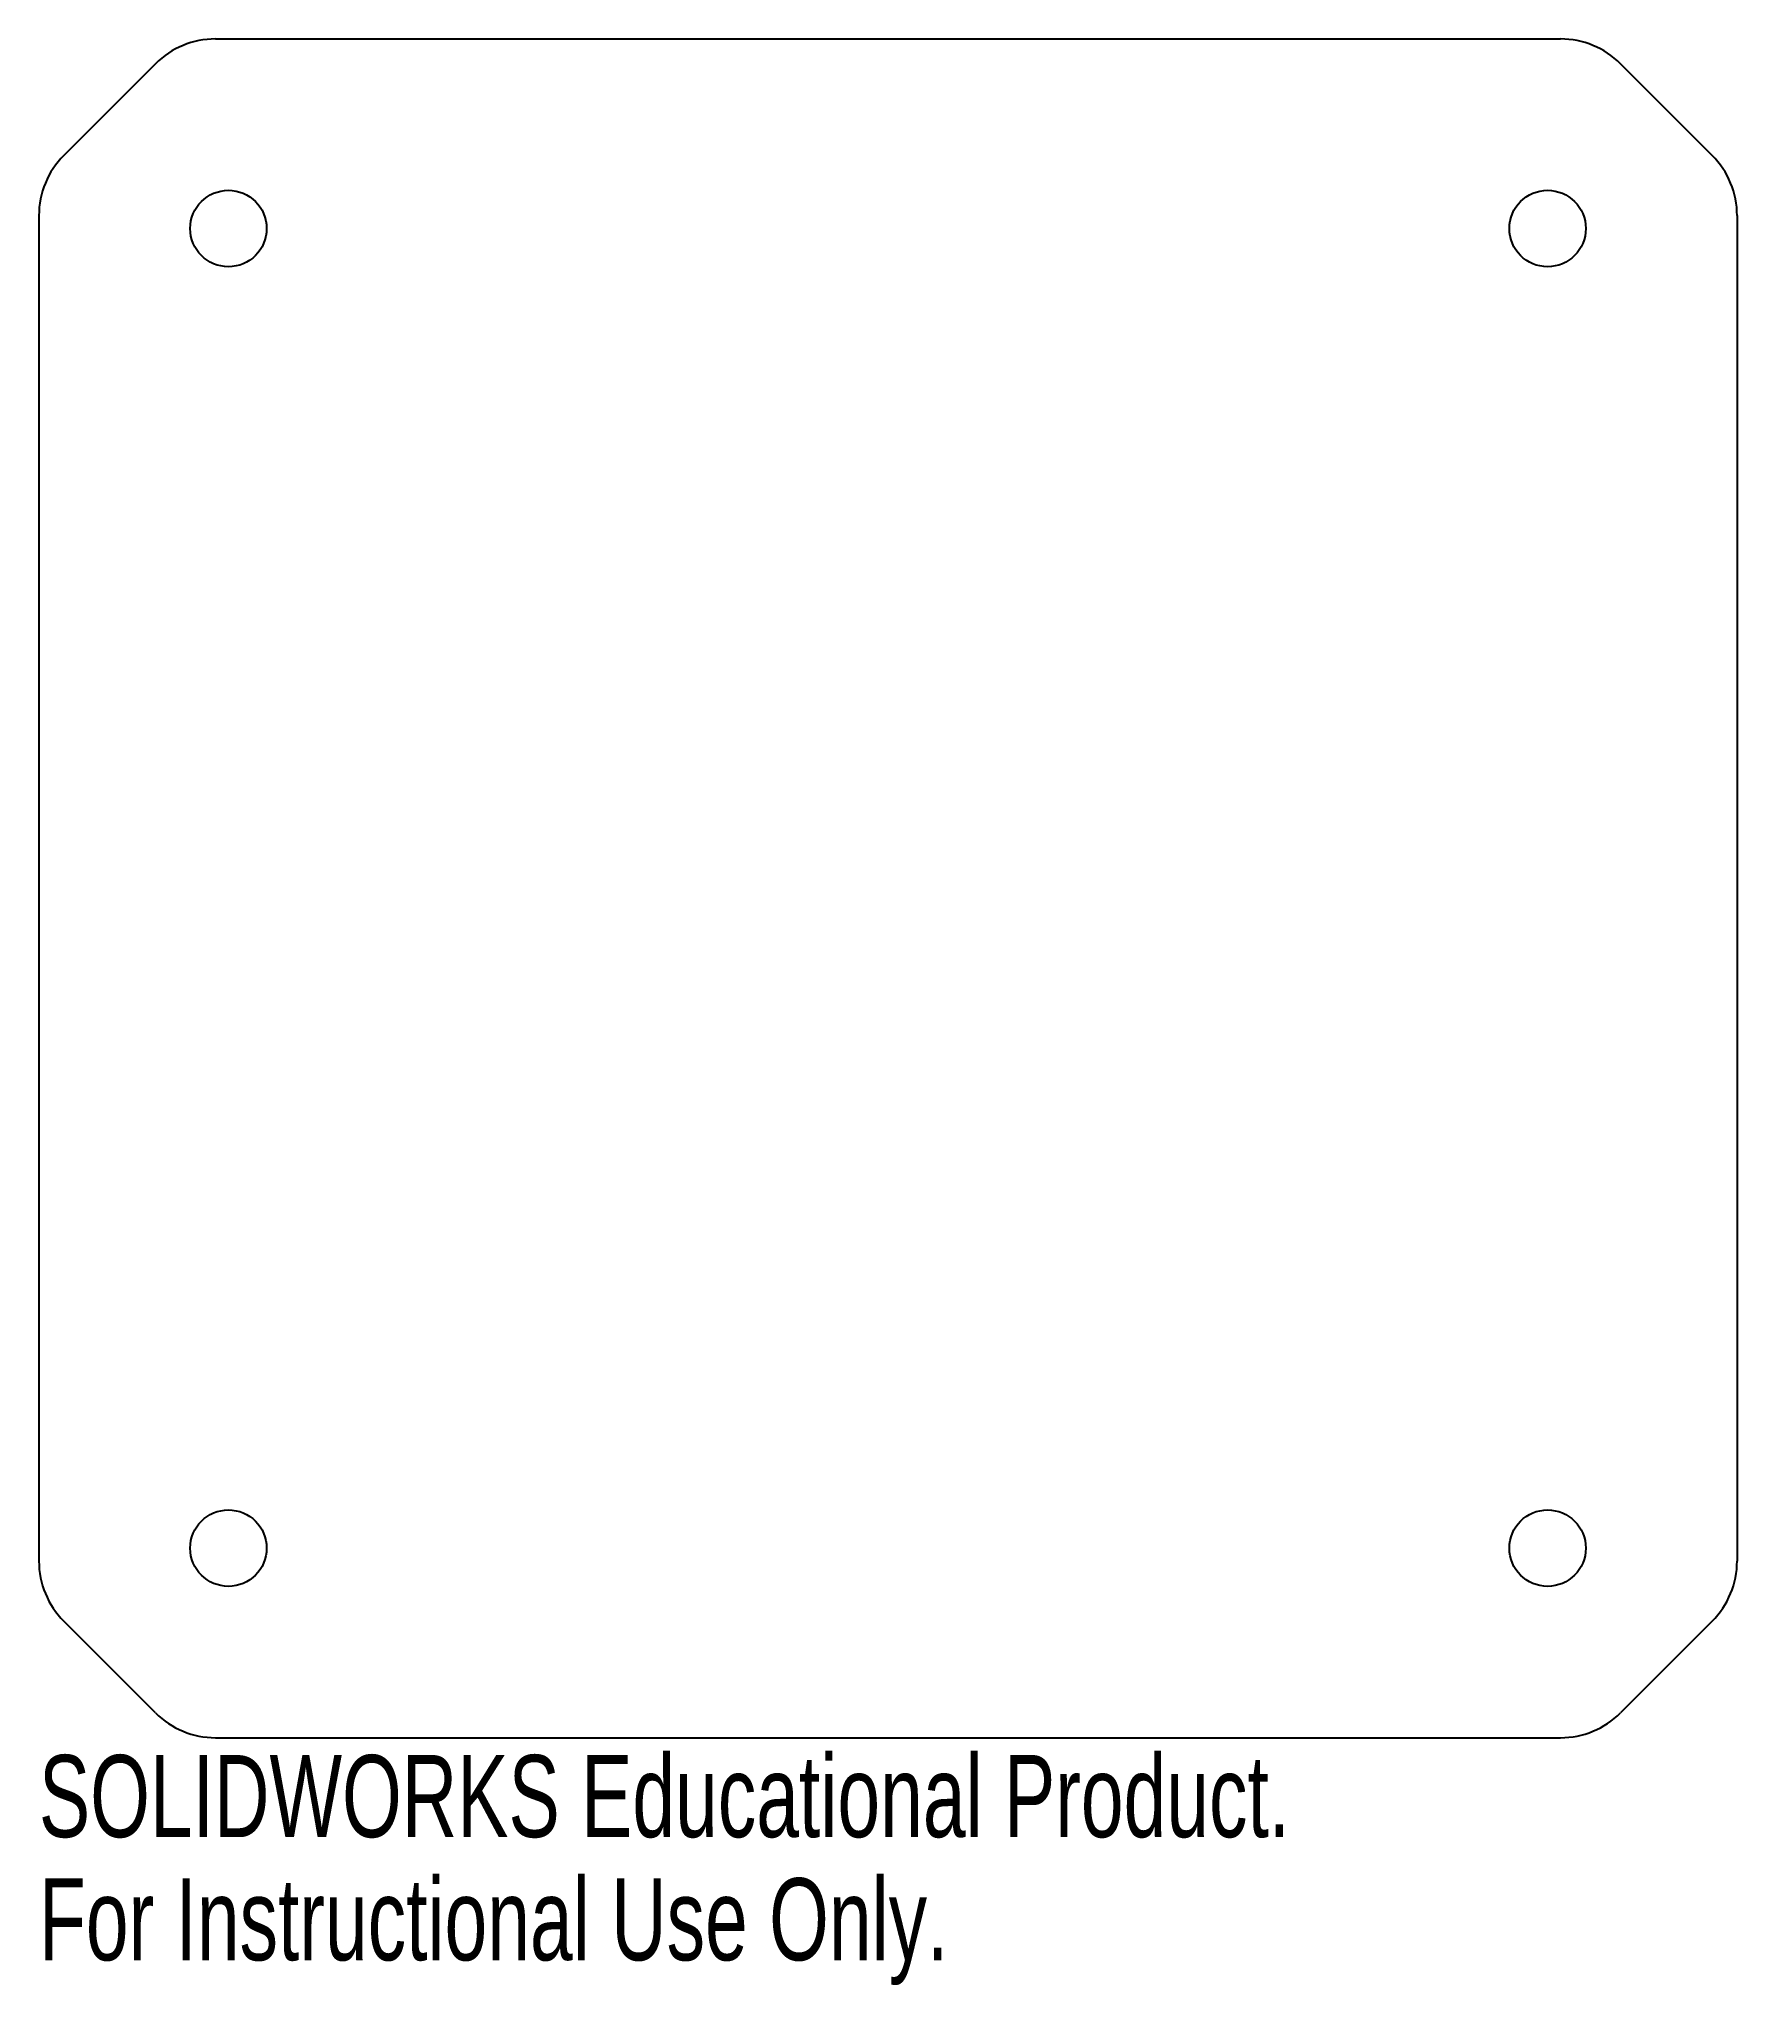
# Model space of a CAD drawing. Header units: millimetres. Extents: x -0.05 to 0.05, y -0.065 to 0.05.
import ezdxf

# ---------------------------------------------------------------- set-up
doc = ezdxf.new("R2010")
doc.units = ezdxf.units.MM
doc.styles.add('SLDTEXTSTYLE0', font='TXT', dxfattribs={"width": 0.7})

msp = doc.modelspace()

# ---------------------------------------------------------------- linework, layer by layer
at = {"color": 7, "linetype": 'Continuous', "lineweight": 25}
for p, q in [((-0.0396, 0.05), (0.0396, 0.05)), ((-0.04313, 0.04854), (-0.04854, 0.04313)), ((0.04854, 0.04313), (0.04313, 0.04854)), ((-0.05, 0.0396), (-0.05, -0.0396)), ((0.05, 0.0396), (0.05, -0.0396)), ((-0.04313, -0.04854), (-0.04854, -0.04313)), ((0.04854, -0.04313), (0.04313, -0.04854)), ((-0.0396, -0.05), (0.0396, -0.05))]:
    msp.add_line(p, q, dxfattribs=at)
for centre in [(-0.03884, 0.03884), (0.03884, 0.03884), (-0.03884, -0.03884), (0.03884, -0.03884)]:
    msp.add_circle(centre, 0.00225, dxfattribs=at)
for centre, start, end in [((-0.0396, 0.045), 90, 135), ((0.0396, 0.045), 45, 90), ((-0.045, 0.0396), 135, 180), ((0.045, 0.0396), 0, 45), ((-0.045, -0.0396), 180, 225), ((0.045, -0.0396), 315, 0), ((-0.0396, -0.045), 225, 270), ((0.0396, -0.045), 270, 315)]:
    msp.add_arc(centre, 0.005, start, end, dxfattribs=at)

# ---------------------------------------------------------------- texts
at = {"color": 7, "linetype": 'Continuous', "char_height": 0.0048336, "attachment_point": 1, "style": 'SLDTEXTSTYLE0'}
for s, insert in [('SOLIDWORKS Educational Product.', (-0.05, -0.05102)), ('For Instructional Use Only.', (-0.05, -0.05827))]:
    msp.add_mtext(s, dxfattribs=dict(at, insert=insert))

doc.saveas('drawing.dxf')
